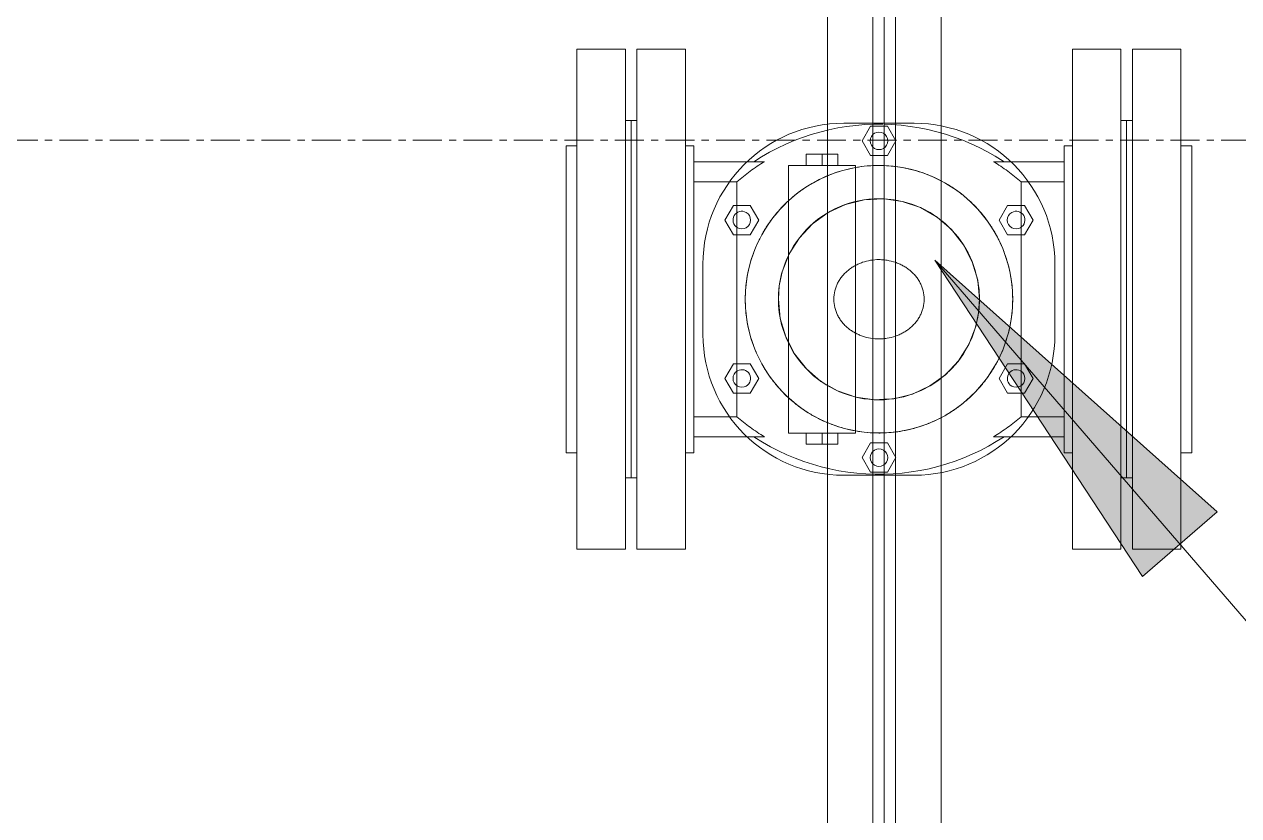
# Model space of a CAD drawing. Header units: millimetres. Extents: x -21807 to 26525, y -2564 to 60640.
# Drawn here: x -16312 to -15778, y 51140 to 51488 of the extents above; entities that cross this region are included whole.
import ezdxf

# ---------------------------------------------------------------- set-up
doc = ezdxf.new("R2010")
doc.units = ezdxf.units.MM
doc.linetypes.add('Grid Line', pattern=[22.225, 12.7, -3.175, 3.175, -3.175])
for name, color, linetype, lineweight in [('A-DETL-THIN', 7, 'Continuous', 9), ('A-WALL', 7, 'Continuous', 9), ('G-ANNO-TEXT', 7, 'Continuous', 9), ('P-PIPE', 7, 'Continuous', 5), ('S-GRID', 7, 'Continuous', 9)]:
    doc.layers.add(name, color=color, linetype=linetype, lineweight=lineweight)
doc.layers.add('A-GLAZ', color=7, linetype='Continuous', lineweight=9, true_color=0x00007f)

# ---------------------------------------------------------------- blocks, each defined once
blk = doc.blocks.new('AK_OViewTuongPanel - 1000x1200-V18-MẶT BẰNG PHÂN VÙNG ÁP SUẤT')
at = {"layer": 'A-GLAZ', "color": 254, "lineweight": 13, "true_color": 0xe0e0ef}
for p, q in [((-500, 25), (500, 25)), ((-500, 5), (500, 5))]:
    blk.add_line(p, q, dxfattribs=at)
at = {"layer": 'A-GLAZ', "color": 254, "lineweight": 13, "true_color": 0xcccce5}
for p, q in [((500, 25), (-500, 25)), ((500, 5), (-500, 5)), ((500, -5), (-500, -5)), ((500, -25), (-500, -25))]:
    blk.add_line(p, q, dxfattribs=at)
at = {"layer": 'A-GLAZ', "color": 9, "lineweight": 13, "true_color": 0xaaaad4}
for p, q in [((-500, -5), (500, -5)), ((-500, -25), (500, -25))]:
    blk.add_line(p, q, dxfattribs=at)
blk = doc.blocks.new('AK-SGS-M3-A_rvt-1-MẶT BẰNG PHÂN VÙNG ÁP SUẤT')
at = {"layer": 'A-WALL', "color": 254, "lineweight": 13, "true_color": 0xe0e0e0}
for p, q in [((-15958.59, 51872.28), (-15958.59, 50872.28)), ((-15908.59, 51872.28), (-15908.59, 50872.28))]:
    blk.add_line(p, q, dxfattribs=at)
at = {"layer": 'A-WALL', "color": 254, "lineweight": 13, "true_color": 0xcccccc}
blk.add_line((-15958.59, 50872.28), (-15958.59, 51872.28), dxfattribs=at)
at = {"layer": 'A-WALL', "color": 7, "lineweight": 13, "true_color": 0xececec}
blk.add_line((-15908.59, 50872.28), (-15908.59, 51872.28), dxfattribs=at)
at = {"layer": 'A-GLAZ', "color": 9, "lineweight": 13, "true_color": 0xaaaad4, "rotation": 269.9999999999999}
blk.add_blockref('AK_OViewTuongPanel - 1000x1200-V18-MẶT BẰNG PHÂN VÙNG ÁP SUẤT', (-15933.59, 51372.28), dxfattribs=at)
blk = doc.blocks.new('PG_Van1Chieu_DN50 - VAN ĐIỀU ÁP TỰ ĐỘNG-V150-MẶT BẰNG PHÂN VÙNG ÁP SUẤT')
at = {"layer": 'P-PIPE'}
for p, q in [((-111.49, 110), (-132.89, 110)), ((-111.49, 110), (-132.89, 110)), ((-132.89, 110), (-132.89, 0)), ((-132.89, 110), (-132.89, 0)), ((-111.49, 110), (-111.49, 0)), ((-111.49, 110), (-111.49, 0)), ((-85.09, 110), (-106.49, 110)), ((-85.09, 110), (-106.49, 110)), ((-106.49, 0), (-106.49, 110)), ((-106.49, 0), (-106.49, 110)), ((-85.09, 0), (-85.09, 110)), ((-85.09, 0), (-85.09, 110)), ((-108.99, 78.6), (-111.49, 78.6)), ((-108.99, 78.6), (-111.49, 78.6)), ((-111.49, 78.6), (-111.49, 0)), ((-111.49, 78.6), (-111.49, 0)), ((-106.49, 78.6), (-108.99, 78.6)), ((-106.49, 78.6), (-108.99, 78.6)), ((-108.99, 78.6), (-108.99, 0)), ((-108.99, 0), (-108.99, 78.6)), ((-108.99, 78.6), (-108.99, 0)), ((-108.99, 0), (-108.99, 78.6)), ((-106.49, 78.6), (-106.49, 0)), ((-106.49, 78.6), (-106.49, 0)), ((2.34, 77.42), (-15.49, 77.42)), ((-15.49, 77.42), (2.34, 77.42)), ((2.34, 77.42), (-15.49, 77.42)), ((-15.49, 77.42), (2.34, 77.42)), ((2.34, 77.42), (-15.49, 77.42)), ((-15.49, 77.42), (2.34, 77.42)), ((2.34, 77.42), (-15.49, 77.42)), ((-15.49, 77.42), (2.34, 77.42)), ((-3.73, 76.13), (-7.45, 69.68)), ((-7.45, 69.68), (-3.73, 76.13)), ((-3.73, 76.13), (-7.45, 69.68)), ((-7.45, 69.68), (-3.73, 76.13)), ((-3.73, 76.13), (-7.45, 69.68)), ((-7.45, 69.68), (-3.73, 76.13)), ((-3.73, 76.13), (-7.45, 69.68)), ((-7.45, 69.68), (-3.73, 76.13)), ((2.34, 76.13), (-3.73, 76.13)), ((-3.73, 76.13), (2.34, 76.13)), ((2.34, 76.13), (-3.73, 76.13)), ((-3.73, 76.13), (2.34, 76.13)), ((2.34, 76.13), (-3.73, 76.13)), ((-3.73, 76.13), (2.34, 76.13)), ((2.34, 76.13), (-3.73, 76.13)), ((-3.73, 76.13), (2.34, 76.13)), ((-7.45, 69.68), (-3.73, 63.23)), ((-3.73, 63.23), (-7.45, 69.68)), ((-7.45, 69.68), (-3.73, 63.23)), ((-3.73, 63.23), (-7.45, 69.68)), ((-7.45, 69.68), (-3.73, 63.23)), ((-3.73, 63.23), (-7.45, 69.68)), ((-7.45, 69.68), (-3.73, 63.23)), ((-3.73, 63.23), (-7.45, 69.68)), ((-132.89, 67.5), (-137.67, 67.5)), ((-132.89, 67.5), (-137.67, 67.5)), ((-137.67, 67.5), (-137.67, 0)), ((-137.67, 67.5), (-137.67, 0)), ((-132.89, 67.5), (-132.89, 0)), ((-132.89, 67.5), (-132.89, 0)), ((-81.5, 67.5), (-85.09, 67.5)), ((-81.5, 67.5), (-85.09, 67.5)), ((-85.09, 0), (-85.09, 67.5)), ((-85.09, 0), (-85.09, 67.5)), ((-81.5, 0), (-81.5, 67.5)), ((-81.5, 0), (-81.5, 67.5)), ((-81.5, 51.67), (-81.5, 60.5)), ((-81.5, 60.5), (-81.5, 51.67)), ((-81.5, 60.5), (-50.41, 60.5)), ((-81.5, 60.5), (-50.41, 60.5)), ((-81.5, 51.67), (-81.5, 60.5)), ((-81.5, 60.5), (-81.5, 51.67)), ((-81.5, 60.5), (-50.41, 60.5)), ((-81.5, 60.5), (-50.41, 60.5)), ((-39.77, 58.84), (-39.77, -58.84)), ((-10.35, 58.84), (-39.77, 58.84)), ((-10.35, 58.84), (-39.77, 58.84)), ((-39.77, 58.84), (-39.77, -58.84)), ((-10.35, 58.84), (-39.77, 58.84)), ((-10.35, 58.84), (-39.77, 58.84)), ((-25.06, 63.75), (-32, 63.75)), ((-32, 63.75), (-25.06, 63.75)), ((-32, 63.75), (-32, 58.84)), ((-25.06, 63.75), (-32, 63.75)), ((-32, 63.75), (-25.06, 63.75)), ((-32, 63.75), (-32, 58.84)), ((-25.06, 58.84), (-32, 58.84)), ((-32, 58.84), (-25.06, 58.84)), ((-25.06, 58.84), (-32, 58.84)), ((-32, 58.84), (-25.06, 58.84)), ((-25.06, 63.75), (-18.13, 63.75)), ((-18.13, 63.75), (-25.06, 63.75)), ((-25.06, 58.84), (-25.06, 63.75)), ((-25.06, 63.75), (-25.06, 58.84)), ((-25.06, 63.75), (-18.13, 63.75)), ((-18.13, 63.75), (-25.06, 63.75)), ((-25.06, 58.84), (-25.06, 63.75)), ((-25.06, 63.75), (-25.06, 58.84)), ((-25.06, 58.84), (-18.13, 58.84)), ((-18.13, 58.84), (-25.06, 58.84)), ((-25.06, 58.84), (-18.13, 58.84)), ((-18.13, 58.84), (-25.06, 58.84)), ((-18.13, 63.75), (-18.13, 58.84)), ((-18.13, 63.75), (-18.13, 58.84)), ((-10.35, -58.84), (-10.35, 58.84)), ((-10.35, -58.84), (-10.35, 58.84)), ((-3.73, 63.23), (2.34, 63.23)), ((2.34, 63.23), (-3.73, 63.23)), ((-3.73, 63.23), (2.34, 63.23)), ((2.34, 63.23), (-3.73, 63.23)), ((-3.73, 63.23), (2.34, 63.23)), ((2.34, 63.23), (-3.73, 63.23)), ((-3.73, 63.23), (2.34, 63.23)), ((2.34, 63.23), (-3.73, 63.23)), ((-137.67, 50), (-137.67, 0)), ((-137.67, 50), (-137.67, 0)), ((-108.99, 0), (-108.99, 50)), ((-108.99, 0), (-108.99, 50)), ((-108.99, 0), (-108.99, 50)), ((-108.99, 0), (-108.99, 50)), ((-81.5, 51.67), (-81.5, 0)), ((-81.5, 51.67), (-81.5, 0)), ((-62.58, 51.67), (-81.5, 51.67)), ((-81.5, 51.67), (-62.58, 51.67)), ((-81.5, 51.67), (-81.5, 0)), ((-81.5, 51.67), (-81.5, 0)), ((-62.58, 51.67), (-81.5, 51.67)), ((-81.5, 51.67), (-62.58, 51.67)), ((-81.5, 0), (-81.5, 50)), ((-81.5, 0), (-81.5, 50)), ((-62.58, 0), (-62.58, 51.67)), ((-62.58, 0), (-62.58, 51.67)), ((-62.58, 0), (-62.58, 51.67)), ((-62.58, 0), (-62.58, 51.67)), ((-64.07, 41.29), (-67.8, 34.84)), ((-67.8, 34.84), (-64.07, 41.29)), ((-64.07, 41.29), (-67.8, 34.84)), ((-67.8, 34.84), (-64.07, 41.29)), ((-64.07, 41.29), (-67.8, 34.84)), ((-67.8, 34.84), (-64.07, 41.29)), ((-64.07, 41.29), (-67.8, 34.84)), ((-67.8, 34.84), (-64.07, 41.29)), ((-56.62, 41.29), (-64.07, 41.29)), ((-64.07, 41.29), (-56.62, 41.29)), ((-56.62, 41.29), (-64.07, 41.29)), ((-64.07, 41.29), (-56.62, 41.29)), ((-56.62, 41.29), (-64.07, 41.29)), ((-64.07, 41.29), (-56.62, 41.29)), ((-56.62, 41.29), (-64.07, 41.29)), ((-64.07, 41.29), (-56.62, 41.29)), ((-52.9, 34.84), (-56.62, 41.29)), ((-56.62, 41.29), (-52.9, 34.84)), ((-52.9, 34.84), (-56.62, 41.29)), ((-56.62, 41.29), (-52.9, 34.84)), ((-52.9, 34.84), (-56.62, 41.29)), ((-56.62, 41.29), (-52.9, 34.84)), ((-52.9, 34.84), (-56.62, 41.29)), ((-56.62, 41.29), (-52.9, 34.84)), ((-67.8, 34.84), (-64.07, 28.39)), ((-64.07, 28.39), (-67.8, 34.84)), ((-67.8, 34.84), (-64.07, 28.39)), ((-64.07, 28.39), (-67.8, 34.84)), ((-67.8, 34.84), (-64.07, 28.39)), ((-64.07, 28.39), (-67.8, 34.84)), ((-67.8, 34.84), (-64.07, 28.39)), ((-64.07, 28.39), (-67.8, 34.84)), ((-56.62, 28.39), (-52.9, 34.84)), ((-52.9, 34.84), (-56.62, 28.39)), ((-56.62, 28.39), (-52.9, 34.84)), ((-52.9, 34.84), (-56.62, 28.39)), ((-56.62, 28.39), (-52.9, 34.84)), ((-52.9, 34.84), (-56.62, 28.39)), ((-56.62, 28.39), (-52.9, 34.84)), ((-52.9, 34.84), (-56.62, 28.39)), ((-64.07, 28.39), (-56.62, 28.39)), ((-56.62, 28.39), (-64.07, 28.39)), ((-64.07, 28.39), (-56.62, 28.39)), ((-56.62, 28.39), (-64.07, 28.39)), ((-64.07, 28.39), (-56.62, 28.39)), ((-56.62, 28.39), (-64.07, 28.39)), ((-64.07, 28.39), (-56.62, 28.39)), ((-56.62, 28.39), (-64.07, 28.39)), ((-77.43, 15.48), (-77.43, -15.49)), ((-77.43, -15.49), (-77.43, 15.48)), ((-77.43, 15.48), (-77.43, -15.49)), ((-77.43, -15.49), (-77.43, 15.48)), ((-77.43, 15.48), (-77.43, -15.49)), ((-77.43, -15.49), (-77.43, 15.48)), ((-77.43, 15.48), (-77.43, -15.49)), ((-77.43, -15.49), (-77.43, 15.48)), ((-81.5, 0), (-81.5, -51.67)), ((-81.5, 0), (-81.5, -51.67)), ((-62.58, -51.67), (-62.58, 0)), ((-62.58, -51.67), (-62.58, 0)), ((-137.67, 0), (-137.67, -50)), ((-137.67, -67.5), (-137.67, 0)), ((-137.67, 0), (-137.67, -50)), ((-137.67, -67.5), (-137.67, 0)), ((-132.89, 0), (-132.89, -67.5)), ((-132.89, -110), (-132.89, 0)), ((-132.89, 0), (-132.89, -67.5)), ((-132.89, -110), (-132.89, 0)), ((-111.49, 0), (-111.49, -110)), ((-111.49, -78.6), (-111.49, 0)), ((-111.49, 0), (-111.49, -110)), ((-111.49, -78.6), (-111.49, 0)), ((-108.99, 0), (-108.99, -78.6)), ((-108.99, -50), (-108.99, 0)), ((-108.99, 0), (-108.99, -50)), ((-108.99, -78.6), (-108.99, 0)), ((-108.99, 0), (-108.99, -78.6)), ((-108.99, -50), (-108.99, 0)), ((-108.99, 0), (-108.99, -50)), ((-108.99, -78.6), (-108.99, 0)), ((-106.49, 0), (-106.49, -78.6)), ((-106.49, -110), (-106.49, 0)), ((-106.49, 0), (-106.49, -78.6)), ((-106.49, -110), (-106.49, 0)), ((-85.09, 0), (-85.09, -110)), ((-85.09, -67.5), (-85.09, 0)), ((-85.09, 0), (-85.09, -110)), ((-85.09, -67.5), (-85.09, 0)), ((-81.5, 0), (-81.5, -67.5)), ((-81.5, -50), (-81.5, 0)), ((-81.5, 0), (-81.5, -51.67)), ((-81.5, 0), (-81.5, -67.5)), ((-81.5, -50), (-81.5, 0)), ((-81.5, 0), (-81.5, -51.67)), ((-62.58, -51.67), (-62.58, 0)), ((-62.58, -51.67), (-62.58, 0)), ((-64.07, -28.39), (-67.8, -34.84)), ((-67.8, -34.84), (-64.07, -28.39)), ((-64.07, -28.39), (-67.8, -34.84)), ((-67.8, -34.84), (-64.07, -28.39)), ((-64.07, -28.39), (-67.8, -34.84)), ((-67.8, -34.84), (-64.07, -28.39)), ((-64.07, -28.39), (-67.8, -34.84)), ((-67.8, -34.84), (-64.07, -28.39)), ((-56.62, -28.39), (-64.07, -28.39)), ((-64.07, -28.39), (-56.62, -28.39)), ((-56.62, -28.39), (-64.07, -28.39)), ((-64.07, -28.39), (-56.62, -28.39)), ((-56.62, -28.39), (-64.07, -28.39)), ((-64.07, -28.39), (-56.62, -28.39)), ((-56.62, -28.39), (-64.07, -28.39)), ((-64.07, -28.39), (-56.62, -28.39)), ((-52.9, -34.84), (-56.62, -28.39)), ((-56.62, -28.39), (-52.9, -34.84)), ((-52.9, -34.84), (-56.62, -28.39)), ((-56.62, -28.39), (-52.9, -34.84)), ((-52.9, -34.84), (-56.62, -28.39)), ((-56.62, -28.39), (-52.9, -34.84)), ((-52.9, -34.84), (-56.62, -28.39)), ((-56.62, -28.39), (-52.9, -34.84)), ((-67.8, -34.84), (-64.07, -41.29)), ((-64.07, -41.29), (-67.8, -34.84)), ((-67.8, -34.84), (-64.07, -41.29)), ((-64.07, -41.29), (-67.8, -34.84)), ((-67.8, -34.84), (-64.07, -41.29)), ((-64.07, -41.29), (-67.8, -34.84)), ((-67.8, -34.84), (-64.07, -41.29)), ((-64.07, -41.29), (-67.8, -34.84)), ((-56.62, -41.29), (-52.9, -34.84)), ((-52.9, -34.84), (-56.62, -41.29)), ((-56.62, -41.29), (-52.9, -34.84)), ((-52.9, -34.84), (-56.62, -41.29)), ((-56.62, -41.29), (-52.9, -34.84)), ((-52.9, -34.84), (-56.62, -41.29)), ((-56.62, -41.29), (-52.9, -34.84)), ((-52.9, -34.84), (-56.62, -41.29)), ((-64.07, -41.29), (-56.62, -41.29)), ((-56.62, -41.29), (-64.07, -41.29)), ((-64.07, -41.29), (-56.62, -41.29)), ((-56.62, -41.29), (-64.07, -41.29)), ((-64.07, -41.29), (-56.62, -41.29)), ((-56.62, -41.29), (-64.07, -41.29)), ((-64.07, -41.29), (-56.62, -41.29)), ((-56.62, -41.29), (-64.07, -41.29)), ((-81.5, -51.67), (-81.5, -60.5)), ((-81.5, -60.5), (-81.5, -51.67)), ((-62.58, -51.67), (-81.5, -51.67)), ((-81.5, -51.67), (-62.58, -51.67)), ((-81.5, -51.67), (-81.5, -60.5)), ((-81.5, -60.5), (-81.5, -51.67)), ((-62.58, -51.67), (-81.5, -51.67)), ((-81.5, -51.67), (-62.58, -51.67)), ((-81.5, -60.5), (-50.41, -60.5)), ((-81.5, -60.5), (-50.41, -60.5)), ((-81.5, -60.5), (-50.41, -60.5)), ((-81.5, -60.5), (-50.41, -60.5)), ((-39.77, -58.84), (-10.35, -58.84)), ((-39.77, -58.84), (-10.35, -58.84)), ((-39.77, -58.84), (-10.35, -58.84)), ((-39.77, -58.84), (-10.35, -58.84)), ((-25.06, -58.84), (-32, -58.84)), ((-32, -58.84), (-25.06, -58.84)), ((-32, -58.84), (-32, -63.75)), ((-25.06, -58.84), (-32, -58.84)), ((-32, -58.84), (-25.06, -58.84)), ((-32, -58.84), (-32, -63.75)), ((-25.06, -63.75), (-32, -63.75)), ((-32, -63.75), (-25.06, -63.75)), ((-25.06, -63.75), (-32, -63.75)), ((-32, -63.75), (-25.06, -63.75)), ((-25.06, -58.84), (-18.13, -58.84)), ((-18.13, -58.84), (-25.06, -58.84)), ((-25.06, -63.75), (-25.06, -58.84)), ((-25.06, -58.84), (-25.06, -63.75)), ((-25.06, -58.84), (-18.13, -58.84)), ((-18.13, -58.84), (-25.06, -58.84)), ((-25.06, -63.75), (-25.06, -58.84)), ((-25.06, -58.84), (-25.06, -63.75)), ((-25.06, -63.75), (-18.13, -63.75)), ((-18.13, -63.75), (-25.06, -63.75)), ((-25.06, -63.75), (-18.13, -63.75)), ((-18.13, -63.75), (-25.06, -63.75)), ((-18.13, -58.84), (-18.13, -63.75)), ((-18.13, -58.84), (-18.13, -63.75)), ((-3.73, -63.23), (-7.45, -69.68)), ((-7.45, -69.68), (-3.73, -63.23)), ((-3.73, -63.23), (-7.45, -69.68)), ((-7.45, -69.68), (-3.73, -63.23)), ((-3.73, -63.23), (-7.45, -69.68)), ((-7.45, -69.68), (-3.73, -63.23)), ((-3.73, -63.23), (-7.45, -69.68)), ((-7.45, -69.68), (-3.73, -63.23)), ((2.34, -63.23), (-3.73, -63.23)), ((-3.73, -63.23), (2.34, -63.23)), ((2.34, -63.23), (-3.73, -63.23)), ((-3.73, -63.23), (2.34, -63.23)), ((2.34, -63.23), (-3.73, -63.23)), ((-3.73, -63.23), (2.34, -63.23)), ((2.34, -63.23), (-3.73, -63.23)), ((-3.73, -63.23), (2.34, -63.23)), ((-137.67, -67.5), (-132.89, -67.5)), ((-137.67, -67.5), (-132.89, -67.5)), ((-85.09, -67.5), (-81.5, -67.5)), ((-85.09, -67.5), (-81.5, -67.5)), ((-7.45, -69.68), (-3.73, -76.13)), ((-3.73, -76.13), (-7.45, -69.68)), ((-7.45, -69.68), (-3.73, -76.13)), ((-3.73, -76.13), (-7.45, -69.68)), ((-7.45, -69.68), (-3.73, -76.13)), ((-3.73, -76.13), (-7.45, -69.68)), ((-7.45, -69.68), (-3.73, -76.13)), ((-3.73, -76.13), (-7.45, -69.68)), ((-111.49, -78.6), (-108.99, -78.6)), ((-111.49, -78.6), (-108.99, -78.6)), ((-108.99, -78.6), (-106.49, -78.6)), ((-108.99, -78.6), (-106.49, -78.6)), ((-15.49, -77.43), (2.34, -77.43)), ((2.34, -77.43), (-15.49, -77.43)), ((-15.49, -77.43), (2.34, -77.43)), ((2.34, -77.43), (-15.49, -77.43)), ((-15.49, -77.43), (2.34, -77.43)), ((2.34, -77.43), (-15.49, -77.43)), ((-15.49, -77.43), (2.34, -77.43)), ((2.34, -77.43), (-15.49, -77.43)), ((-3.73, -76.13), (2.34, -76.13)), ((2.34, -76.13), (-3.73, -76.13)), ((-3.73, -76.13), (2.34, -76.13)), ((2.34, -76.13), (-3.73, -76.13)), ((-3.73, -76.13), (2.34, -76.13)), ((2.34, -76.13), (-3.73, -76.13)), ((-3.73, -76.13), (2.34, -76.13)), ((2.34, -76.13), (-3.73, -76.13)), ((-132.89, -110), (-111.49, -110)), ((-132.89, -110), (-111.49, -110)), ((-106.49, -110), (-85.09, -110)), ((-106.49, -110), (-85.09, -110))]:
    blk.add_line(p, q, dxfattribs=at)
at = {"layer": 'P-PIPE', "color": 251, "true_color": 0x666666}
for p, q in [((106.48, 110), (85.08, 110)), ((85.08, 0), (85.08, 110)), ((106.48, 110), (85.08, 110)), ((85.08, 0), (85.08, 110)), ((106.48, 110), (106.48, 0)), ((106.48, 110), (106.48, 0)), ((132.88, 110), (111.48, 110)), ((111.48, 0), (111.48, 110)), ((132.88, 110), (111.48, 110)), ((111.48, 0), (111.48, 110)), ((132.88, 110), (132.88, 0)), ((132.88, 110), (132.88, 0)), ((15.48, 77.42), (2.34, 77.42)), ((2.34, 77.42), (15.48, 77.42)), ((15.48, 77.42), (2.34, 77.42)), ((2.34, 77.42), (15.48, 77.42)), ((15.48, 77.42), (2.34, 77.42)), ((2.34, 77.42), (15.48, 77.42)), ((15.48, 77.42), (2.34, 77.42)), ((2.34, 77.42), (15.48, 77.42)), ((3.73, 76.13), (2.34, 76.13)), ((2.34, 76.13), (3.73, 76.13)), ((3.73, 76.13), (2.34, 76.13)), ((2.34, 76.13), (3.73, 76.13)), ((3.73, 76.13), (2.34, 76.13)), ((2.34, 76.13), (3.73, 76.13)), ((3.73, 76.13), (2.34, 76.13)), ((2.34, 76.13), (3.73, 76.13)), ((7.45, 69.68), (3.73, 76.13)), ((3.73, 76.13), (7.45, 69.68)), ((7.45, 69.68), (3.73, 76.13)), ((3.73, 76.13), (7.45, 69.68)), ((7.45, 69.68), (3.73, 76.13)), ((3.73, 76.13), (7.45, 69.68)), ((7.45, 69.68), (3.73, 76.13)), ((3.73, 76.13), (7.45, 69.68)), ((108.98, 78.6), (106.48, 78.6)), ((106.48, 0), (106.48, 78.6)), ((108.98, 78.6), (106.48, 78.6)), ((106.48, 0), (106.48, 78.6)), ((111.48, 78.6), (108.98, 78.6)), ((108.98, 0), (108.98, 78.6)), ((108.98, 78.6), (108.98, 0)), ((111.48, 78.6), (108.98, 78.6)), ((108.98, 0), (108.98, 78.6)), ((108.98, 78.6), (108.98, 0)), ((111.48, 78.6), (111.48, 0)), ((111.48, 78.6), (111.48, 0)), ((3.73, 63.23), (7.45, 69.68)), ((7.45, 69.68), (3.73, 63.23)), ((3.73, 63.23), (7.45, 69.68)), ((7.45, 69.68), (3.73, 63.23)), ((3.73, 63.23), (7.45, 69.68)), ((7.45, 69.68), (3.73, 63.23)), ((3.73, 63.23), (7.45, 69.68)), ((7.45, 69.68), (3.73, 63.23)), ((85.08, 67.5), (81.5, 67.5)), ((81.5, 0), (81.5, 67.5)), ((85.08, 67.5), (81.5, 67.5)), ((81.5, 0), (81.5, 67.5)), ((85.08, 67.5), (85.08, 0)), ((85.08, 67.5), (85.08, 0)), ((137.66, 67.5), (132.88, 67.5)), ((132.88, 0), (132.88, 67.5)), ((137.66, 67.5), (132.88, 67.5)), ((132.88, 0), (132.88, 67.5)), ((137.66, 67.5), (137.66, 0)), ((137.66, 67.5), (137.66, 0)), ((2.34, 63.23), (3.73, 63.23)), ((3.73, 63.23), (2.34, 63.23)), ((2.34, 63.23), (3.73, 63.23)), ((3.73, 63.23), (2.34, 63.23)), ((2.34, 63.23), (3.73, 63.23)), ((3.73, 63.23), (2.34, 63.23)), ((2.34, 63.23), (3.73, 63.23)), ((3.73, 63.23), (2.34, 63.23)), ((50.41, 60.5), (81.5, 60.5)), ((50.41, 60.5), (81.5, 60.5)), ((50.41, 60.5), (81.5, 60.5)), ((50.41, 60.5), (81.5, 60.5)), ((81.5, 51.67), (81.5, 60.5)), ((81.5, 60.5), (81.5, 51.67)), ((81.5, 51.67), (81.5, 60.5)), ((81.5, 60.5), (81.5, 51.67)), ((62.58, 51.67), (62.58, 0)), ((62.58, 51.67), (62.58, 0)), ((81.5, 51.67), (62.58, 51.67)), ((62.58, 51.67), (81.5, 51.67)), ((62.58, 51.67), (62.58, 0)), ((62.58, 51.67), (62.58, 0)), ((81.5, 51.67), (62.58, 51.67)), ((62.58, 51.67), (81.5, 51.67)), ((81.5, 0), (81.5, 51.67)), ((81.5, 0), (81.5, 51.67)), ((81.5, 0), (81.5, 51.67)), ((81.5, 0), (81.5, 51.67)), ((81.5, 50), (81.5, 0)), ((81.5, 50), (81.5, 0)), ((108.98, 50), (108.98, 0)), ((108.98, 0), (108.98, 50)), ((108.98, 50), (108.98, 0)), ((108.98, 0), (108.98, 50)), ((137.66, 0), (137.66, 50)), ((137.66, 0), (137.66, 50)), ((56.62, 41.29), (52.9, 34.84)), ((52.9, 34.84), (56.62, 41.29)), ((56.62, 41.29), (52.9, 34.84)), ((52.9, 34.84), (56.62, 41.29)), ((56.62, 41.29), (52.9, 34.84)), ((52.9, 34.84), (56.62, 41.29)), ((56.62, 41.29), (52.9, 34.84)), ((52.9, 34.84), (56.62, 41.29)), ((64.07, 41.29), (56.62, 41.29)), ((56.62, 41.29), (64.07, 41.29)), ((64.07, 41.29), (56.62, 41.29)), ((56.62, 41.29), (64.07, 41.29)), ((64.07, 41.29), (56.62, 41.29)), ((56.62, 41.29), (64.07, 41.29)), ((64.07, 41.29), (56.62, 41.29)), ((56.62, 41.29), (64.07, 41.29)), ((67.8, 34.84), (64.07, 41.29)), ((64.07, 41.29), (67.8, 34.84)), ((67.8, 34.84), (64.07, 41.29)), ((64.07, 41.29), (67.8, 34.84)), ((67.8, 34.84), (64.07, 41.29)), ((64.07, 41.29), (67.8, 34.84)), ((67.8, 34.84), (64.07, 41.29)), ((64.07, 41.29), (67.8, 34.84)), ((52.9, 34.84), (56.62, 28.39)), ((56.62, 28.39), (52.9, 34.84)), ((52.9, 34.84), (56.62, 28.39)), ((56.62, 28.39), (52.9, 34.84)), ((52.9, 34.84), (56.62, 28.39)), ((56.62, 28.39), (52.9, 34.84)), ((52.9, 34.84), (56.62, 28.39)), ((56.62, 28.39), (52.9, 34.84)), ((64.07, 28.39), (67.8, 34.84)), ((67.8, 34.84), (64.07, 28.39)), ((64.07, 28.39), (67.8, 34.84)), ((67.8, 34.84), (64.07, 28.39)), ((64.07, 28.39), (67.8, 34.84)), ((67.8, 34.84), (64.07, 28.39)), ((64.07, 28.39), (67.8, 34.84)), ((67.8, 34.84), (64.07, 28.39)), ((56.62, 28.39), (64.07, 28.39)), ((64.07, 28.39), (56.62, 28.39)), ((56.62, 28.39), (64.07, 28.39)), ((64.07, 28.39), (56.62, 28.39)), ((56.62, 28.39), (64.07, 28.39)), ((64.07, 28.39), (56.62, 28.39)), ((56.62, 28.39), (64.07, 28.39)), ((64.07, 28.39), (56.62, 28.39)), ((77.42, -15.49), (77.42, 15.48)), ((77.42, 15.48), (77.42, -15.49)), ((77.42, -15.49), (77.42, 15.48)), ((77.42, 15.48), (77.42, -15.49)), ((77.42, -15.49), (77.42, 15.48)), ((77.42, 15.48), (77.42, -15.49)), ((77.42, -15.49), (77.42, 15.48)), ((77.42, 15.48), (77.42, -15.49)), ((62.58, 0), (62.58, -51.67)), ((62.58, 0), (62.58, -51.67)), ((62.58, 0), (62.58, -51.67)), ((62.58, 0), (62.58, -51.67)), ((81.5, 0), (81.5, -50)), ((81.5, 0), (81.5, -67.5)), ((81.5, -51.67), (81.5, 0)), ((81.5, 0), (81.5, -50)), ((81.5, 0), (81.5, -67.5)), ((81.5, -51.67), (81.5, 0)), ((85.08, 0), (85.08, -67.5)), ((85.08, 0), (85.08, -110)), ((85.08, 0), (85.08, -67.5)), ((85.08, 0), (85.08, -110)), ((106.48, -78.6), (106.48, 0)), ((106.48, 0), (106.48, -110)), ((106.48, -78.6), (106.48, 0)), ((106.48, 0), (106.48, -110)), ((108.98, -78.6), (108.98, 0)), ((108.98, 0), (108.98, -50)), ((108.98, 0), (108.98, -78.6)), ((108.98, 0), (108.98, -50)), ((108.98, -78.6), (108.98, 0)), ((108.98, 0), (108.98, -50)), ((108.98, 0), (108.98, -78.6)), ((108.98, 0), (108.98, -50)), ((111.48, -110), (111.48, 0)), ((111.48, -78.6), (111.48, 0)), ((111.48, -110), (111.48, 0)), ((111.48, -78.6), (111.48, 0)), ((132.88, -67.5), (132.88, 0)), ((132.88, -110), (132.88, 0)), ((132.88, -67.5), (132.88, 0)), ((132.88, -110), (132.88, 0)), ((137.66, -50), (137.66, 0)), ((137.66, -67.5), (137.66, 0)), ((137.66, -50), (137.66, 0)), ((137.66, -67.5), (137.66, 0)), ((81.5, -51.67), (81.5, 0)), ((81.5, -51.67), (81.5, 0)), ((56.62, -28.39), (52.9, -34.84)), ((52.9, -34.84), (56.62, -28.39)), ((56.62, -28.39), (52.9, -34.84)), ((52.9, -34.84), (56.62, -28.39)), ((56.62, -28.39), (52.9, -34.84)), ((52.9, -34.84), (56.62, -28.39)), ((56.62, -28.39), (52.9, -34.84)), ((52.9, -34.84), (56.62, -28.39)), ((64.07, -28.39), (56.62, -28.39)), ((56.62, -28.39), (64.07, -28.39)), ((64.07, -28.39), (56.62, -28.39)), ((56.62, -28.39), (64.07, -28.39)), ((64.07, -28.39), (56.62, -28.39)), ((56.62, -28.39), (64.07, -28.39)), ((64.07, -28.39), (56.62, -28.39)), ((56.62, -28.39), (64.07, -28.39)), ((67.8, -34.84), (64.07, -28.39)), ((64.07, -28.39), (67.8, -34.84)), ((67.8, -34.84), (64.07, -28.39)), ((64.07, -28.39), (67.8, -34.84)), ((67.8, -34.84), (64.07, -28.39)), ((64.07, -28.39), (67.8, -34.84)), ((67.8, -34.84), (64.07, -28.39)), ((64.07, -28.39), (67.8, -34.84)), ((52.9, -34.84), (56.62, -41.29)), ((56.62, -41.29), (52.9, -34.84)), ((52.9, -34.84), (56.62, -41.29)), ((56.62, -41.29), (52.9, -34.84)), ((52.9, -34.84), (56.62, -41.29)), ((56.62, -41.29), (52.9, -34.84)), ((52.9, -34.84), (56.62, -41.29)), ((56.62, -41.29), (52.9, -34.84)), ((64.07, -41.29), (67.8, -34.84)), ((67.8, -34.84), (64.07, -41.29)), ((64.07, -41.29), (67.8, -34.84)), ((67.8, -34.84), (64.07, -41.29)), ((64.07, -41.29), (67.8, -34.84)), ((67.8, -34.84), (64.07, -41.29)), ((64.07, -41.29), (67.8, -34.84)), ((67.8, -34.84), (64.07, -41.29)), ((56.62, -41.29), (64.07, -41.29)), ((64.07, -41.29), (56.62, -41.29)), ((56.62, -41.29), (64.07, -41.29)), ((64.07, -41.29), (56.62, -41.29)), ((56.62, -41.29), (64.07, -41.29)), ((64.07, -41.29), (56.62, -41.29)), ((56.62, -41.29), (64.07, -41.29)), ((64.07, -41.29), (56.62, -41.29)), ((81.5, -51.67), (62.58, -51.67)), ((62.58, -51.67), (81.5, -51.67)), ((81.5, -51.67), (62.58, -51.67)), ((62.58, -51.67), (81.5, -51.67)), ((81.5, -51.67), (81.5, -60.5)), ((81.5, -60.5), (81.5, -51.67)), ((81.5, -51.67), (81.5, -60.5)), ((81.5, -60.5), (81.5, -51.67)), ((3.73, -63.23), (2.34, -63.23)), ((2.34, -63.23), (3.73, -63.23)), ((3.73, -63.23), (2.34, -63.23)), ((2.34, -63.23), (3.73, -63.23)), ((3.73, -63.23), (2.34, -63.23)), ((2.34, -63.23), (3.73, -63.23)), ((3.73, -63.23), (2.34, -63.23)), ((2.34, -63.23), (3.73, -63.23)), ((7.45, -69.68), (3.73, -63.23)), ((3.73, -63.23), (7.45, -69.68)), ((7.45, -69.68), (3.73, -63.23)), ((3.73, -63.23), (7.45, -69.68)), ((7.45, -69.68), (3.73, -63.23)), ((3.73, -63.23), (7.45, -69.68)), ((7.45, -69.68), (3.73, -63.23)), ((3.73, -63.23), (7.45, -69.68)), ((50.41, -60.5), (81.5, -60.5)), ((50.41, -60.5), (81.5, -60.5)), ((50.41, -60.5), (81.5, -60.5)), ((50.41, -60.5), (81.5, -60.5)), ((81.5, -67.5), (85.08, -67.5)), ((81.5, -67.5), (85.08, -67.5)), ((132.88, -67.5), (137.66, -67.5)), ((132.88, -67.5), (137.66, -67.5)), ((3.73, -76.13), (7.45, -69.68)), ((7.45, -69.68), (3.73, -76.13)), ((3.73, -76.13), (7.45, -69.68)), ((7.45, -69.68), (3.73, -76.13)), ((3.73, -76.13), (7.45, -69.68)), ((7.45, -69.68), (3.73, -76.13)), ((3.73, -76.13), (7.45, -69.68)), ((7.45, -69.68), (3.73, -76.13)), ((2.34, -76.13), (3.73, -76.13)), ((3.73, -76.13), (2.34, -76.13)), ((2.34, -76.13), (3.73, -76.13)), ((3.73, -76.13), (2.34, -76.13)), ((2.34, -76.13), (3.73, -76.13)), ((3.73, -76.13), (2.34, -76.13)), ((2.34, -76.13), (3.73, -76.13)), ((3.73, -76.13), (2.34, -76.13)), ((2.34, -77.43), (15.48, -77.43)), ((15.48, -77.43), (2.34, -77.43)), ((2.34, -77.43), (15.48, -77.43)), ((15.48, -77.43), (2.34, -77.43)), ((2.34, -77.43), (15.48, -77.43)), ((15.48, -77.43), (2.34, -77.43)), ((2.34, -77.43), (15.48, -77.43)), ((15.48, -77.43), (2.34, -77.43)), ((106.48, -78.6), (108.98, -78.6)), ((106.48, -78.6), (108.98, -78.6)), ((108.98, -78.6), (111.48, -78.6)), ((108.98, -78.6), (111.48, -78.6)), ((85.08, -110), (106.48, -110)), ((85.08, -110), (106.48, -110)), ((111.48, -110), (132.88, -110)), ((111.48, -110), (132.88, -110))]:
    blk.add_line(p, q, dxfattribs=at)
at = {"layer": 'P-PIPE', "flags": 128}
for points in [[(-55.02, 60.5), (-51.64, 62.63), (-48.18, 64.63), (-44.63, 66.49), (-41.02, 68.2), (-37.34, 69.77), (-33.6, 71.19), (-29.81, 72.45), (-25.97, 73.57), (-22.08, 74.53), (-18.16, 75.34), (-14.22, 75.98), (-10.25, 76.47), (-6.26, 76.8), (-2.27, 76.97), (1.73, 76.98)], [(-55.02, 60.5), (-51.64, 62.63), (-48.18, 64.63), (-44.63, 66.49), (-41.02, 68.2), (-37.34, 69.77), (-33.6, 71.19), (-29.81, 72.45), (-25.97, 73.57), (-22.08, 74.53), (-18.16, 75.34), (-14.22, 75.98), (-10.25, 76.47), (-6.26, 76.8), (-2.27, 76.97), (1.73, 76.98)], [(1.88, 44.2), (-6.55, 43.76), (-14.74, 41.71), (-22.39, 38.16), (-29.23, 33.21), (-35.01, 27.06), (-39.51, 19.92), (-42.57, 12.05), (-43.84, 5.95), (-44.24, 0)], [(1.88, 44.2), (-6.55, 43.76), (-14.74, 41.71), (-22.39, 38.16), (-29.23, 33.21), (-35.01, 27.06), (-39.51, 19.92), (-42.57, 12.05), (-43.84, 5.95), (-44.24, 0)], [(-44.24, 0), (-43.44, -8.4), (-41.05, -16.5), (-37.17, -23.99), (-31.94, -30.61), (-25.55, -36.12), (-18.22, -40.32), (-10.24, -43.04), (-1.88, -44.2), (2.34, -43.98)], [(-44.24, 0), (-43.44, -8.4), (-41.05, -16.5), (-37.17, -23.99), (-31.94, -30.61), (-25.55, -36.12), (-18.22, -40.32), (-10.24, -43.04), (-1.88, -44.2), (2.34, -43.98)], [(2.27, -76.97), (-1.73, -76.98), (-5.73, -76.84), (-9.72, -76.53), (-13.69, -76.06), (-17.64, -75.43), (-21.56, -74.65), (-25.45, -73.71), (-29.3, -72.61), (-33.1, -71.36), (-36.84, -69.96), (-40.53, -68.42), (-44.16, -66.72), (-47.71, -64.89), (-51.18, -62.91), (-54.58, -60.79), (-55.02, -60.5)], [(2.27, -76.97), (-1.73, -76.98), (-5.73, -76.84), (-9.72, -76.53), (-13.69, -76.06), (-17.64, -75.43), (-21.56, -74.65), (-25.45, -73.71), (-29.3, -72.61), (-33.1, -71.36), (-36.84, -69.96), (-40.53, -68.42), (-44.16, -66.72), (-47.71, -64.89), (-51.18, -62.91), (-54.58, -60.79), (-55.02, -60.5)]]:
    blk.add_lwpolyline(points, dxfattribs=at)
at = {"layer": 'P-PIPE', "color": 251, "true_color": 0x666666, "flags": 128}
for points in [[(2.34, 76.96), (5.73, 76.84), (9.72, 76.53), (13.69, 76.06), (17.64, 75.43), (21.56, 74.65), (25.45, 73.71), (29.3, 72.61), (33.1, 71.36), (36.84, 69.96), (40.53, 68.42), (44.16, 66.72), (47.71, 64.89), (51.18, 62.91), (54.58, 60.79), (55.02, 60.5)], [(2.34, 76.96), (5.73, 76.84), (9.72, 76.53), (13.69, 76.06), (17.64, 75.43), (21.56, 74.65), (25.45, 73.71), (29.3, 72.61), (33.1, 71.36), (36.84, 69.96), (40.53, 68.42), (44.16, 66.72), (47.71, 64.89), (51.18, 62.91), (54.58, 60.79), (55.02, 60.5)], [(44.24, 0), (43.44, 8.4), (41.05, 16.5), (37.17, 23.99), (31.94, 30.61), (25.55, 36.12), (18.22, 40.32), (10.24, 43.04), (2.34, 44.14)], [(44.24, 0), (43.44, 8.4), (41.05, 16.5), (37.17, 23.99), (31.94, 30.61), (25.55, 36.12), (18.22, 40.32), (10.24, 43.04), (2.34, 44.14)], [(2.34, -43.98), (6.55, -43.76), (14.74, -41.71), (22.39, -38.16), (29.23, -33.21), (35.01, -27.06), (39.51, -19.92), (42.57, -12.05), (43.84, -5.95), (44.24, 0)], [(2.34, -43.98), (6.55, -43.76), (14.74, -41.71), (22.39, -38.16), (29.23, -33.21), (35.01, -27.06), (39.51, -19.92), (42.57, -12.05), (43.84, -5.95), (44.24, 0)], [(55.02, -60.5), (51.64, -62.63), (48.18, -64.63), (44.63, -66.49), (41.02, -68.2), (37.34, -69.77), (33.6, -71.19), (29.81, -72.45), (25.97, -73.57), (22.08, -74.53), (18.16, -75.34), (14.22, -75.98), (10.25, -76.47), (6.26, -76.8), (2.34, -76.97)], [(55.02, -60.5), (51.64, -62.63), (48.18, -64.63), (44.63, -66.49), (41.02, -68.2), (37.34, -69.77), (33.6, -71.19), (29.81, -72.45), (25.97, -73.57), (22.08, -74.53), (18.16, -75.34), (14.22, -75.98), (10.25, -76.47), (6.26, -76.8), (2.34, -76.97)]]:
    blk.add_lwpolyline(points, dxfattribs=at)
at = {"layer": 'P-PIPE'}
for centre, radius, start, end in [((-15.49, 15.48), 61.94, 90, 180), ((-15.49, 15.48), 61.94, 90, 180), ((-15.49, 15.48), 61.94, 90, 180), ((-15.49, 15.48), 61.94, 90, 180), ((-15.49, 15.48), 61.94, 90, 180), ((-15.49, 15.48), 61.94, 90, 180), ((-15.49, 15.48), 61.94, 90, 180), ((-15.49, 15.48), 61.94, 90, 180), ((0, 69.68), 3.87, 60, 180), ((0, 69.68), 3.87, 60, 180), ((0, 69.68), 3.87, 60, 180), ((0, 69.68), 3.87, 60, 180), ((0, 69.68), 3.87, 180, 300), ((0, 69.68), 3.87, 180, 300), ((0, 69.68), 3.87, 180, 300), ((0, 69.68), 3.87, 180, 300), ((0, 0), 58.84, 87.6995, 180), ((0, 0), 58.84, 87.6995, 180), ((0, 0), 44.24, 86.9404, 180), ((0, 0), 44.24, 86.9404, 180), ((0, 0), 44.24, 86.9404, 180), ((0, 0), 44.24, 86.9404, 180), ((-60.35, 34.84), 3.87, 60, 240), ((-60.35, 34.84), 3.87, 60, 240), ((-60.35, 34.84), 3.87, 60, 240), ((-60.35, 34.84), 3.87, 60, 240), ((-60.35, 34.84), 3.87, 240, 60), ((-60.35, 34.84), 3.87, 240, 60), ((-60.35, 34.84), 3.87, 240, 60), ((-60.35, 34.84), 3.87, 240, 60), ((0, 0), 58.84, 180, 272.3005), ((0, 0), 58.84, 180, 272.3005), ((0, 0), 44.24, 180, 273.0596), ((0, 0), 44.24, 180, 273.0596), ((0, 0), 44.24, 180, 273.0596), ((0, 0), 44.24, 180, 273.0596), ((-15.49, -15.49), 61.94, 180, 270), ((-15.49, -15.49), 61.94, 180, 270), ((-15.49, -15.49), 61.94, 180, 270), ((-15.49, -15.49), 61.94, 180, 270), ((-15.49, -15.49), 61.94, 180, 270), ((-15.49, -15.49), 61.94, 180, 270), ((-15.49, -15.49), 61.94, 180, 270), ((-15.49, -15.49), 61.94, 180, 270), ((-60.35, -34.84), 3.87, 120, 300), ((-60.35, -34.84), 3.87, 120, 300), ((-60.35, -34.84), 3.87, 120, 300), ((-60.35, -34.84), 3.87, 120, 300), ((-60.35, -34.84), 3.87, 300, 120), ((-60.35, -34.84), 3.87, 300, 120), ((-60.35, -34.84), 3.87, 300, 120), ((-60.35, -34.84), 3.87, 300, 120), ((0, -69.68), 3.87, 60, 180), ((0, -69.68), 3.87, 60, 180), ((0, -69.68), 3.87, 60, 180), ((0, -69.68), 3.87, 60, 180), ((0, -69.68), 3.87, 180, 300), ((0, -69.68), 3.87, 180, 300), ((0, -69.68), 3.87, 180, 300), ((0, -69.68), 3.87, 180, 300)]:
    blk.add_arc(centre, radius, start, end, dxfattribs=at)
at = {"layer": 'P-PIPE', "color": 251, "true_color": 0x666666}
for centre, radius, start, end in [((15.48, 15.48), 61.94, 360, 90), ((15.48, 15.48), 61.94, 360, 90), ((15.48, 15.48), 61.94, 360, 90), ((15.48, 15.48), 61.94, 360, 90), ((15.48, 15.48), 61.94, 360, 90), ((15.48, 15.48), 61.94, 360, 90), ((15.48, 15.48), 61.94, 360, 90), ((15.48, 15.48), 61.94, 360, 90), ((0, 69.68), 3.87, 360, 60), ((0, 69.68), 3.87, 0, 60), ((0, 69.68), 3.87, 360, 60), ((0, 69.68), 3.87, 0, 60), ((0, 69.68), 3.87, 300, 360), ((0, 69.68), 3.87, 300, 360), ((0, 69.68), 3.87, 300, 360), ((0, 69.68), 3.87, 300, 360), ((0, 0), 58.84, 360, 87.6995), ((0, 0), 58.84, 360, 87.6995), ((0, 0), 44.24, 0, 86.9404), ((0, 0), 44.24, 0, 86.9404), ((0, 0), 44.24, 0, 86.9404), ((0, 0), 44.24, 0, 86.9404), ((60.35, 34.84), 3.87, 120, 300), ((60.35, 34.84), 3.87, 120, 300), ((60.35, 34.84), 3.87, 120, 300), ((60.35, 34.84), 3.87, 120, 300), ((60.35, 34.84), 3.87, 300, 120), ((60.35, 34.84), 3.87, 300, 120), ((60.35, 34.84), 3.87, 300, 120), ((60.35, 34.84), 3.87, 300, 120), ((0, 0), 58.84, 272.3005, 360), ((0, 0), 58.84, 272.3005, 360), ((0, 0), 44.24, 273.0596, 0), ((0, 0), 44.24, 273.0596, 360), ((0, 0), 44.24, 273.0596, 0), ((0, 0), 44.24, 273.0596, 360), ((15.48, -15.49), 61.94, 270, 360), ((15.48, -15.49), 61.94, 270, 360), ((15.48, -15.49), 61.94, 270, 360), ((15.48, -15.49), 61.94, 270, 360), ((15.48, -15.49), 61.94, 270, 360), ((15.48, -15.49), 61.94, 270, 360), ((15.48, -15.49), 61.94, 270, 360), ((15.48, -15.49), 61.94, 270, 360), ((60.35, -34.84), 3.87, 60, 240), ((60.35, -34.84), 3.87, 60, 240), ((60.35, -34.84), 3.87, 60, 240), ((60.35, -34.84), 3.87, 60, 240), ((60.35, -34.84), 3.87, 240, 60), ((60.35, -34.84), 3.87, 240, 60), ((60.35, -34.84), 3.87, 240, 60), ((60.35, -34.84), 3.87, 240, 60), ((0, -69.68), 3.87, 0, 60), ((0, -69.68), 3.87, 0, 60), ((0, -69.68), 3.87, 0, 60), ((0, -69.68), 3.87, 0, 60), ((0, -69.68), 3.87, 300, 0), ((0, -69.68), 3.87, 300, 0), ((0, -69.68), 3.87, 300, 0), ((0, -69.68), 3.87, 300, 0)]:
    blk.add_arc(centre, radius, start, end, dxfattribs=at)
at = {"layer": 'P-PIPE'}
for points in [[(-62.58, 51.67), (-60.67, 53.31), (-56.73, 56.41), (-52.56, 59.19), (-50.41, 60.5)], [(-50.41, 60.5), (-52.56, 59.19), (-56.73, 56.41), (-60.67, 53.31), (-62.58, 51.67)], [(-62.58, 51.67), (-60.67, 53.31), (-56.73, 56.41), (-52.56, 59.19), (-50.41, 60.5)], [(-50.41, 60.5), (-52.56, 59.19), (-56.73, 56.41), (-60.67, 53.31), (-62.58, 51.67)], [(-50.41, 60.5), (-51.93, 60.5), (-54.21, 60.5), (-55.44, 60.5), (-54.2, 60.5), (-51.93, 60.5), (-50.41, 60.5)], [(-50.41, 60.5), (-51.93, 60.5), (-54.21, 60.5), (-55.44, 60.5), (-54.2, 60.5), (-51.93, 60.5), (-50.41, 60.5)], [(-62.58, -51.67), (-60.67, -53.31), (-56.73, -56.41), (-52.56, -59.19), (-50.41, -60.5)], [(-50.41, -60.5), (-52.56, -59.19), (-56.73, -56.41), (-60.67, -53.31), (-62.58, -51.67)], [(-62.58, -51.67), (-60.67, -53.31), (-56.73, -56.41), (-52.56, -59.19), (-50.41, -60.5)], [(-50.41, -60.5), (-52.56, -59.19), (-56.73, -56.41), (-60.67, -53.31), (-62.58, -51.67)], [(-50.41, -60.5), (-51.93, -60.5), (-54.21, -60.5), (-55.44, -60.5), (-54.2, -60.5), (-51.93, -60.5), (-50.41, -60.5)], [(-50.41, -60.5), (-51.93, -60.5), (-54.21, -60.5), (-55.44, -60.5), (-54.2, -60.5), (-51.93, -60.5), (-50.41, -60.5)]]:
    blk.add_open_spline(points, degree=3, dxfattribs=at)
for points, knots in [([(-58.84, 0), (-58.84, 3.44), (-58.24, 10.32), (-56, 18.62), (-53.38, 24.95), (-51.01, 29.49), (-48.25, 33.81), (-45.13, 37.87), (-41.67, 41.65), (-37.9, 45.11), (-33.84, 48.23), (-29.52, 50.99), (-24.97, 53.37), (-18.63, 56), (-10.33, 58.24), (-2.66, 58.91), (1.56, 58.83), (2.35, 58.8)], [-1, -1, -1, -1, -0.9444444, -0.8888889, -0.8611111, -0.8333333, -0.8055556, -0.7777778, -0.75, -0.7222222, -0.6944444, -0.6666667, -0.6388889, -0.6111111, -0.5555556, -0.5, -0.4873275, -0.4873275, -0.4873275, -0.4873275]), ([(-58.84, 0), (-58.84, 3.44), (-58.24, 10.32), (-56, 18.62), (-53.38, 24.95), (-51.01, 29.49), (-48.25, 33.81), (-45.13, 37.87), (-41.67, 41.65), (-37.9, 45.11), (-33.84, 48.23), (-29.52, 50.99), (-24.97, 53.37), (-18.63, 56), (-10.33, 58.24), (-2.66, 58.91), (1.56, 58.83), (2.35, 58.8)], [-1, -1, -1, -1, -0.9444444, -0.8888889, -0.8611111, -0.8333333, -0.8055556, -0.7777778, -0.75, -0.7222222, -0.6944444, -0.6666667, -0.6388889, -0.6111111, -0.5555556, -0.5, -0.4873275, -0.4873275, -0.4873275, -0.4873275]), ([(2.37, 17.31), (1.58, 17.39), (-0.45, 17.5), (-3.69, 17.23), (-6.67, 16.49), (-8.92, 15.6), (-10.59, 14.78), (-12.18, 13.82), (-13.62, 12.74), (-14.96, 11.51), (-16.22, 10.12), (-17.32, 8.63), (-18.23, 7.07), (-18.92, 5.44), (-19.61, 3.14), (-19.86, 1.29), (-19.9, 0)], [-0.5408282, -0.5408282, -0.5408282, -0.5408282, -0.5, -0.4375, -0.375, -0.34375, -0.3125, -0.28125, -0.25, -0.21875, -0.1875, -0.15625, -0.125, -0.09375, -0.0625, 0, 0, 0, 0]), ([(2.37, 17.31), (1.58, 17.39), (-0.45, 17.5), (-3.69, 17.23), (-6.67, 16.49), (-8.92, 15.6), (-10.59, 14.78), (-12.18, 13.82), (-13.62, 12.74), (-14.96, 11.51), (-16.22, 10.12), (-17.32, 8.63), (-18.23, 7.07), (-18.92, 5.44), (-19.61, 3.14), (-19.86, 1.29), (-19.9, 0)], [-0.5408282, -0.5408282, -0.5408282, -0.5408282, -0.5, -0.4375, -0.375, -0.34375, -0.3125, -0.28125, -0.25, -0.21875, -0.1875, -0.15625, -0.125, -0.09375, -0.0625, 0, 0, 0, 0]), ([(2.35, -58.8), (1.56, -58.83), (-2.66, -58.91), (-10.33, -58.24), (-18.63, -56), (-24.97, -53.37), (-29.52, -50.99), (-33.84, -48.23), (-37.9, -45.11), (-41.67, -41.65), (-45.13, -37.87), (-48.25, -33.81), (-51.01, -29.49), (-53.38, -24.95), (-56, -18.62), (-58.24, -10.32), (-58.84, -3.44), (-58.84, 0)], [-0.5126725, -0.5126725, -0.5126725, -0.5126725, -0.5, -0.4444444, -0.3888889, -0.3611111, -0.3333333, -0.3055556, -0.2777778, -0.25, -0.2222222, -0.1944444, -0.1666667, -0.1388889, -0.1111111, -0.0555556, 0, 0, 0, 0]), ([(2.35, -58.8), (1.56, -58.83), (-2.66, -58.91), (-10.33, -58.24), (-18.63, -56), (-24.97, -53.37), (-29.52, -50.99), (-33.84, -48.23), (-37.9, -45.11), (-41.67, -41.65), (-45.13, -37.87), (-48.25, -33.81), (-51.01, -29.49), (-53.38, -24.95), (-56, -18.62), (-58.24, -10.32), (-58.84, -3.44), (-58.84, 0)], [-0.5126725, -0.5126725, -0.5126725, -0.5126725, -0.5, -0.4444444, -0.3888889, -0.3611111, -0.3333333, -0.3055556, -0.2777778, -0.25, -0.2222222, -0.1944444, -0.1666667, -0.1388889, -0.1111111, -0.0555556, 0, 0, 0, 0]), ([(-19.9, 0), (-19.86, -1.29), (-19.61, -3.14), (-18.92, -5.44), (-18.23, -7.07), (-17.32, -8.63), (-16.22, -10.12), (-14.96, -11.51), (-13.62, -12.74), (-12.18, -13.82), (-10.59, -14.78), (-8.92, -15.6), (-6.67, -16.49), (-3.69, -17.23), (-0.45, -17.5), (1.58, -17.39), (2.37, -17.31)], [-1, -1, -1, -1, -0.9375, -0.90625, -0.875, -0.84375, -0.8125, -0.78125, -0.75, -0.71875, -0.6875, -0.65625, -0.625, -0.5625, -0.5, -0.4591718, -0.4591718, -0.4591718, -0.4591718]), ([(-19.9, 0), (-19.86, -1.29), (-19.61, -3.14), (-18.92, -5.44), (-18.23, -7.07), (-17.32, -8.63), (-16.22, -10.12), (-14.96, -11.51), (-13.62, -12.74), (-12.18, -13.82), (-10.59, -14.78), (-8.92, -15.6), (-6.67, -16.49), (-3.69, -17.23), (-0.45, -17.5), (1.58, -17.39), (2.37, -17.31)], [-1, -1, -1, -1, -0.9375, -0.90625, -0.875, -0.84375, -0.8125, -0.78125, -0.75, -0.71875, -0.6875, -0.65625, -0.625, -0.5625, -0.5, -0.4591718, -0.4591718, -0.4591718, -0.4591718])]:
    blk.add_open_spline(points, degree=3, knots=knots, dxfattribs=at)
at = {"layer": 'P-PIPE', "color": 251, "true_color": 0x666666}
for points, knots in [([(2.35, 58.8), (5, 58.69), (11.07, 58.03), (18.63, 56), (24.96, 53.37), (29.51, 50.99), (33.84, 48.23), (37.9, 45.11), (41.67, 41.65), (45.13, 37.87), (48.25, 33.81), (51.01, 29.49), (53.38, 24.95), (56, 18.62), (58.24, 10.31), (58.84, 3.44), (58.84, 0)], [-0.4873275, -0.4873275, -0.4873275, -0.4873275, -0.4444444, -0.3888889, -0.3611111, -0.3333333, -0.3055556, -0.2777778, -0.25, -0.2222222, -0.1944444, -0.1666667, -0.1388889, -0.1111111, -0.0555556, 0, 0, 0, 0]), ([(2.35, 58.8), (5, 58.69), (11.07, 58.03), (18.63, 56), (24.96, 53.37), (29.51, 50.99), (33.84, 48.23), (37.9, 45.11), (41.67, 41.65), (45.13, 37.87), (48.25, 33.81), (51.01, 29.49), (53.38, 24.95), (56, 18.62), (58.24, 10.31), (58.84, 3.44), (58.84, 0)], [-0.4873275, -0.4873275, -0.4873275, -0.4873275, -0.4444444, -0.3888889, -0.3611111, -0.3333333, -0.3055556, -0.2777778, -0.25, -0.2222222, -0.1944444, -0.1666667, -0.1388889, -0.1111111, -0.0555556, 0, 0, 0, 0]), ([(19.9, 0), (19.86, 1.29), (19.61, 3.15), (18.92, 5.44), (18.23, 7.07), (17.32, 8.64), (16.21, 10.13), (14.95, 11.52), (13.61, 12.75), (12.16, 13.83), (10.57, 14.79), (8.9, 15.61), (6.64, 16.5), (4.43, 17.04), (2.8, 17.26), (2.37, 17.31)], [-1, -1, -1, -1, -0.9375, -0.90625, -0.875, -0.84375, -0.8125, -0.78125, -0.75, -0.71875, -0.6875, -0.65625, -0.625, -0.5625, -0.5408282, -0.5408282, -0.5408282, -0.5408282]), ([(19.9, 0), (19.86, 1.29), (19.61, 3.15), (18.92, 5.44), (18.23, 7.07), (17.32, 8.64), (16.21, 10.13), (14.95, 11.52), (13.61, 12.75), (12.16, 13.83), (10.57, 14.79), (8.9, 15.61), (6.64, 16.5), (4.43, 17.04), (2.8, 17.26), (2.37, 17.31)], [-1, -1, -1, -1, -0.9375, -0.90625, -0.875, -0.84375, -0.8125, -0.78125, -0.75, -0.71875, -0.6875, -0.65625, -0.625, -0.5625, -0.5408282, -0.5408282, -0.5408282, -0.5408282]), ([(2.37, -17.31), (2.8, -17.26), (4.43, -17.04), (6.64, -16.5), (8.9, -15.61), (10.57, -14.79), (12.16, -13.83), (13.61, -12.75), (14.95, -11.52), (16.21, -10.13), (17.32, -8.64), (18.23, -7.07), (18.92, -5.44), (19.61, -3.15), (19.86, -1.29), (19.9, 0)], [-0.4591718, -0.4591718, -0.4591718, -0.4591718, -0.4375, -0.375, -0.34375, -0.3125, -0.28125, -0.25, -0.21875, -0.1875, -0.15625, -0.125, -0.09375, -0.0625, 0, 0, 0, 0]), ([(2.37, -17.31), (2.8, -17.26), (4.43, -17.04), (6.64, -16.5), (8.9, -15.61), (10.57, -14.79), (12.16, -13.83), (13.61, -12.75), (14.95, -11.52), (16.21, -10.13), (17.32, -8.64), (18.23, -7.07), (18.92, -5.44), (19.61, -3.15), (19.86, -1.29), (19.9, 0)], [-0.4591718, -0.4591718, -0.4591718, -0.4591718, -0.4375, -0.375, -0.34375, -0.3125, -0.28125, -0.25, -0.21875, -0.1875, -0.15625, -0.125, -0.09375, -0.0625, 0, 0, 0, 0]), ([(58.84, 0), (58.84, -3.44), (58.24, -10.31), (56, -18.62), (53.38, -24.95), (51.01, -29.49), (48.25, -33.81), (45.13, -37.87), (41.67, -41.65), (37.9, -45.11), (33.84, -48.23), (29.51, -50.99), (24.96, -53.37), (18.63, -56), (11.07, -58.03), (5, -58.69), (2.35, -58.8)], [-1, -1, -1, -1, -0.9444444, -0.8888889, -0.8611111, -0.8333333, -0.8055556, -0.7777778, -0.75, -0.7222222, -0.6944444, -0.6666667, -0.6388889, -0.6111111, -0.5555556, -0.5126725, -0.5126725, -0.5126725, -0.5126725]), ([(58.84, 0), (58.84, -3.44), (58.24, -10.31), (56, -18.62), (53.38, -24.95), (51.01, -29.49), (48.25, -33.81), (45.13, -37.87), (41.67, -41.65), (37.9, -45.11), (33.84, -48.23), (29.51, -50.99), (24.96, -53.37), (18.63, -56), (11.07, -58.03), (5, -58.69), (2.35, -58.8)], [-1, -1, -1, -1, -0.9444444, -0.8888889, -0.8611111, -0.8333333, -0.8055556, -0.7777778, -0.75, -0.7222222, -0.6944444, -0.6666667, -0.6388889, -0.6111111, -0.5555556, -0.5126725, -0.5126725, -0.5126725, -0.5126725])]:
    blk.add_open_spline(points, degree=3, knots=knots, dxfattribs=at)
for points in [[(62.58, 51.67), (60.67, 53.31), (56.73, 56.41), (52.56, 59.19), (50.41, 60.5)], [(50.41, 60.5), (51.93, 60.5), (54.2, 60.5), (55.44, 60.5), (54.21, 60.5), (51.93, 60.5), (50.41, 60.5)], [(50.41, 60.5), (52.56, 59.19), (56.73, 56.41), (60.67, 53.31), (62.58, 51.67)], [(62.58, 51.67), (60.67, 53.31), (56.73, 56.41), (52.56, 59.19), (50.41, 60.5)], [(50.41, 60.5), (51.93, 60.5), (54.2, 60.5), (55.44, 60.5), (54.21, 60.5), (51.93, 60.5), (50.41, 60.5)], [(50.41, 60.5), (52.56, 59.19), (56.73, 56.41), (60.67, 53.31), (62.58, 51.67)], [(62.58, -51.67), (60.67, -53.31), (56.73, -56.41), (52.56, -59.19), (50.41, -60.5)], [(50.41, -60.5), (52.56, -59.19), (56.73, -56.41), (60.67, -53.31), (62.58, -51.67)], [(62.58, -51.67), (60.67, -53.31), (56.73, -56.41), (52.56, -59.19), (50.41, -60.5)], [(50.41, -60.5), (52.56, -59.19), (56.73, -56.41), (60.67, -53.31), (62.58, -51.67)], [(50.41, -60.5), (51.93, -60.5), (54.2, -60.5), (55.44, -60.5), (54.21, -60.5), (51.93, -60.5), (50.41, -60.5)], [(50.41, -60.5), (51.93, -60.5), (54.2, -60.5), (55.44, -60.5), (54.21, -60.5), (51.93, -60.5), (50.41, -60.5)]]:
    blk.add_open_spline(points, degree=3, dxfattribs=at)
blk = doc.blocks.new('AK-SGS-M3-Hrvt_rvt-1-MẶT BẰNG PHÂN VÙNG ÁP SUẤT')
at = {"layer": 'P-PIPE', "lineweight": 9}
blk.add_blockref('PG_Van1Chieu_DN50 - VAN ĐIỀU ÁP TỰ ĐỘNG-V150-MẶT BẰNG PHÂN VÙNG ÁP SUẤT', (-15935.92, 51366.94), dxfattribs=at)

msp = doc.modelspace()

# ---------------------------------------------------------------- hatches: boundary and pattern name
at = {"layer": 'G-ANNO-TEXT', "true_color": 0xff0000}
msp.add_hatch(color=1, dxfattribs=at).paths.add_polyline_path([(-15911.37, 51384.06), (-15819.96, 51244.98), (-15787.08, 51273.38)])

# ---------------------------------------------------------------- linework, layer by layer
at = {"layer": 'A-DETL-THIN'}
msp.add_line((-15933.59, 58141.94), (-15933.59, 45041.94), dxfattribs=at)
at = {"layer": 'G-ANNO-TEXT', "color": 1, "true_color": 0xff0000}
for p, q in [((-15911.37, 51384.06), (-15819.96, 51244.98)), ((-15787.08, 51273.38), (-15911.37, 51384.06)), ((-15911.37, 51384.06), (-15486.6, 50892.21)), ((-15819.96, 51244.98), (-15787.08, 51273.38))]:
    msp.add_line(p, q, dxfattribs=at)
at = {"layer": 'S-GRID', "linetype": 'Grid Line'}
msp.add_line((18164.91, 51436.94), (-21036.62, 51436.94), dxfattribs=at)

# ---------------------------------------------------------------- block references
at = {"lineweight": 5}
for name in ['AK-SGS-M3-A_rvt-1-MẶT BẰNG PHÂN VÙNG ÁP SUẤT', 'AK-SGS-M3-Hrvt_rvt-1-MẶT BẰNG PHÂN VÙNG ÁP SUẤT']:
    msp.add_blockref(name, (0, 0), dxfattribs=at)

doc.saveas('drawing.dxf')
